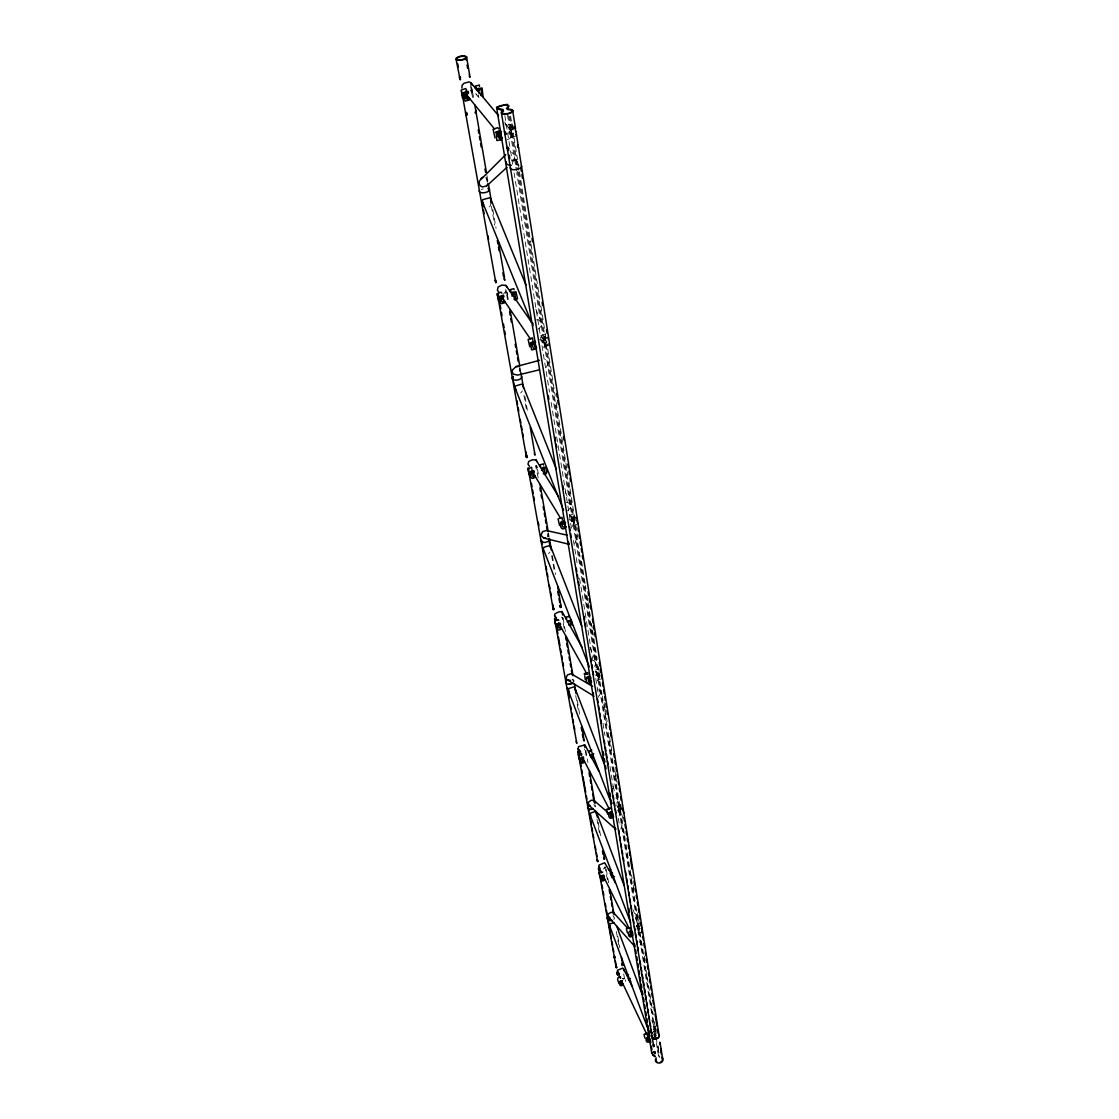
<?xml version="1.0" encoding="UTF-8"?>
<svg xmlns="http://www.w3.org/2000/svg" width="1119" height="1119" viewBox="0 0 1119 1119"><rect width="100%" height="100%" fill="white"/><g stroke="black" fill="none" stroke-linecap="round" stroke-linejoin="round"><path stroke-width="0.75" stroke-dasharray="5 3.75" d="M507.439 294.843L506.865 292.129L507.439 294.843L506.655 295.066L505.732 289.457M478.96 97.591L475.939 93.8M478.121 96.612L478.582 94.919M520.223 372.095L519.496 367.857M516.097 135.986L511.803 137.105C507.592 135.497 508.166 127.286 511.887 134.294L512.334 135.539M510.935 136.084L511.887 134.294M548.366 533.134L547.443 536.924M549.275 345.281L545.345 346.386L542.225 342.19L542.701 340.666L545.596 344.904L547.429 344.582M544.547 345.561L545.443 343.995M577.628 524.098L573.977 525.203C569.263 521.216 571.152 515.551 574.453 524.014M573.264 524.503L573.921 522.993L574.229 523.902M602.12 678.66L598.735 679.737L595.909 675.289L596.357 674.1L598.987 678.604L600.553 678.24M598.078 679.149L598.707 677.82L598.987 678.604M535.889 309.278L541.652 323.363L541.442 325.909L538.015 329.364M620.36 814.632L620.346 812.954L620.779 813.695M565.277 491.619L570.844 505.55L570.62 507.76L567.431 510.865M642.348 932.393L638.823 932.994C631.955 928.49 645.159 925.455 636.305 925.679L639.606 923.818M638.823 932.994L639.215 932.043M655.091 1037.089C650.391 1033.592 661.511 1031.103 653.356 1031.466L656.475 1029.704M589.951 647.244L596.035 662.812L594.637 666.476M472.652 92.569L472.022 89.548L472.652 92.569L471.798 92.779L470.805 86.792M471.798 92.779L470.763 90.289L472.022 89.548M612.708 786.125L617.996 799.917L616.667 803.19M637.089 922.028L633.326 909.943M651.762 1020.206L654.447 1027.41L653.216 1030.081M616.569 804.939L620.625 812.646L619.031 815.961M491.017 202.511L490.276 205.994L488.471 207.77M506.152 290.716L503.494 294.101M471.994 88.219L470.749 91.073M655.734 1031.033L656.182 1030.012M522.517 390.895L520.629 393.049M599.91 674.128L598.357 675.638L597.392 674.813L601.197 672.799M512.796 124.671L513.369 131.734M619.534 809.513L619.842 811.023L620.206 810.086M604.833 867.729L603.267 869.029M638.655 928.882L638.935 930.225L639.271 929.385M655.622 1034.767L656.042 1035.97L652.867 1029.648M511.131 130.699C505.438 127.846 511.299 122.614 513.299 128.769C509.732 132.196 509.313 128.237 505.242 123.719M513.271 161.542L514.88 156.212L511.761 152.128M544.953 339.533C545.387 343.001 541.68 337.672 542.617 336.176C546.729 333.336 545.485 345.072 543.107 340.638M575.18 518.824C571.305 523.902 570.047 509.928 574.634 517.719M546.436 367.396L547.96 362.78L545.149 359.395M598.357 675.638C591.028 667.47 603.854 671.092 596.819 674.743M574.816 543.484L576.271 539.442L573.711 536.602M655.762 1031.033L655.958 1032.711M621.115 808.771L620.975 804.617L617.045 806.365C618.275 807.974 620.164 803.064 620.975 808.408M599.364 695.822L600.749 692.241L597.056 688.954M543.652 347.687L545.512 342.932L539.526 333.686M620.807 828.927L622.136 825.71L619.968 823.668M572.438 526.517L574.201 522.349L569.613 514.6M640.46 945.191L640.977 943.317L638.963 941.555M658.923 1055.105L658.448 1055.721L516.74 172.606M597.322 681.065L598.987 677.359L595.616 671.33M619.968 809.289L619.576 805.75M638.152 934.743L639.383 933.274M548.492 553.639L550.058 552.059M506.865 292.129L505.69 292.688L505.872 293.779M507.327 139.791L509.942 138.336L511.621 135.805L511.915 132.867L510.74 130.308L508.418 128.811M657.119 1033.746L653.804 1034.39M640.334 928.35L636.809 928.952M622.696 808.45C617.17 809.694 617.66 808.352 620.583 813.625M618.261 810.66L621.493 809.652M595.63 670.029L599.015 668.952M599.952 674.799L595.909 675.289M562.158 617.101L563.095 618.359M576.551 517.356L572.9 518.461L572.466 519.51L573.529 520.503M575.362 520.433L571.739 521.524L571.012 520.839M536.099 465.672L536.463 467.966L537.19 467.756M546.925 341.91L543.009 343.029L542.225 342.19M545.68 334.091L541.75 335.21L541.288 336.399L544.785 340.945M548.03 337.434L544.086 338.553L543.68 339.91M512.152 160.339L515.901 159.513L517.817 161.346L519.188 169.962M511.677 160.884L515.873 160.283L516.88 162.675L515.355 163.975L517.02 165.108A4.826 2 -9.3 0 1 519.202 165.304M512.208 123.887L507.914 124.992L507.425 126.363L508.711 127.818M514.628 126.755L510.334 127.874L509.844 129.245L510.851 130.629M513.677 133.091L509.397 134.21L508.53 133.189M584.775 748.835L584.538 749.604M568.9 519.734L573.264 520.517M591.671 660.462L593.643 660.336L596.035 662.812M539.722 339.686L544.463 340.791M566.102 502.683L568.228 502.613L570.844 505.55M653.538 1026.599L655.44 1028.669L654.573 1031.62L655.86 1033.229M536.463 319.824L538.785 319.852L541.652 323.363M657.776 1050.028L658.783 1050.349M657.413 1050.713L659.273 1052.797M517.23 164.689L516.405 163.975L517.817 161.346M471.645 92.611L472.917 99.018M659.692 1057.343L658.629 1056.574M571.277 516.838L570.214 515.845L570.648 514.81L574.732 513.915L574.984 519.328M542.449 337.588L541.344 336.553M654.447 1035.942L655.888 1036.348M659.79 1056.826L659.161 1055.832M637.396 930.057L638.949 930.56M618.178 810.674L620.625 812.646M653.468 1026.193L654.447 1027.41M635.27 918.699L637.312 920.503M537.176 467.448L536.281 465.504M538.197 477.813L535.553 465.714M596.343 675.023L598.133 675.806M615.8 797.805L617.996 799.917M571.977 520.237L573.837 519.678L573.138 515.272M598.399 689.836L599.966 690.675M509.481 131.413C511.579 135.553 512.978 127.622 510.879 125.887M607.435 879.59L604.778 866.847M485.688 177.585L487.842 181.418M475.939 93.996L476.778 94.975M509.257 131.231L511.677 134.126M509.649 132.49L512.068 135.371M542.911 340.484L545.247 343.855M543.261 341.547L545.596 344.904M570.27 515.985L572.522 519.65M571.669 519.328L574.103 523.119M561.696 617.254L562.256 618.15M595.266 671.078L597.434 674.925M596.539 673.96L598.875 677.918M617.94 807.065L620.038 811.037M617.66 810.17L619.744 814.142M637.103 926.196L639.117 930.239M636.599 925.595L638.907 930.211M636.305 925.679L639.522 931.987M653.314 1031.396L655.846 1036.642M654.937 1026.235L656.042 1028.459M472.666 92.401L473.771 98.794M486.961 175.543L488.136 182.341M492.822 209.589L496.053 228.318M507.439 294.605L508.613 301.403M520.041 367.787L520.908 372.893M525.007 396.713L527.93 413.708M537.47 469.141L538.924 477.589M548.52 533.371L549.093 536.756M552.338 555.57L555.57 574.397M563.081 618.024L565.389 631.48M577.25 700.424L579.852 715.545M585.838 750.345L587.909 762.389M598.189 822.199L600.511 835.655M606.288 869.253L608.61 882.765M617.828 936.365L619.814 947.905M470.567 84.079L471.421 89.1M486.429 177.459L487.311 182.565M491.423 206.4L494.654 225.143M506.655 294.815L507.536 299.92M519.272 368.011L519.859 371.41M523.958 395.217L526.601 410.533M547.806 533.581L548.394 536.966M551.625 555.779L554.576 572.9M564.13 628.318L562.409 618.569M575.726 695.598L578.047 709.026M585.195 750.555L586.678 759.158M597 819.038L599.322 832.494M616.401 931.609L618.681 944.814M623.689 973.894L624.5 978.607M504.837 121.915L505.382 125.286M508.627 115.691L517.258 169.57M517.524 171.291L655.902 1035.69M656.182 1037.425L658.937 1054.644M507.55 115.313L516.46 170.885M504.823 115.593L510.25 149.191M510.53 150.869L511.621 157.597M511.887 159.276L512.698 164.311M514.083 172.899L549.485 392.042M551.149 402.392L564.815 486.947M565.095 488.667L571.781 530.084M573.446 540.435L577.068 562.871M579.586 578.397L592.678 659.497M595.742 678.478L598.819 697.459M603.001 723.35L604.106 730.245M604.386 731.98L604.945 735.421M609.967 766.487L611.072 773.383M611.352 775.117L612.471 782.013M612.75 783.748L613.869 790.643M618.317 818.255L619.436 825.151M510.6 116.082L513.803 136.196M514.069 137.875L517.551 159.667M519.468 171.683L530.728 242.361M531.007 244.082L539.806 299.249M540.897 306.144L545.023 332.007M545.289 333.728L546.114 338.903M546.394 340.624L555.192 395.79M556.283 402.686L567.823 475.085M568.928 481.981L569.753 487.157M570.033 488.877L575.516 523.356M575.795 525.077L576.9 531.973M577.166 533.707L577.726 537.148M581.572 561.29L585.139 583.698M585.419 585.419L585.964 588.86M587.069 595.756L587.881 600.931M588.16 602.651L590.356 616.443M591.461 623.339L592.287 628.514M592.552 630.235L597.224 659.553M598.329 666.434L599.155 671.61M599.434 673.33L599.98 676.785M604.106 702.648L604.931 707.809M605.197 709.544L606.302 716.44M606.568 718.16L607.127 721.601M609.589 737.127L612.065 752.639M615.086 771.592L615.912 776.768M616.191 778.488L616.737 781.943M620.318 804.351L621.688 812.967M621.968 814.702L622.514 818.143M631.578 875.03L632.123 878.485M633.228 885.381L634.053 890.542M637.62 912.964L638.445 918.126M638.725 919.86L639.271 923.301M644.488 956.06L645.313 961.221M509.691 116.32L518.293 170.2M518.573 171.92L602.008 694.242M602.288 695.976L606.974 725.28M608.079 732.176L617.436 790.783M617.716 792.504L618.807 799.4M619.087 801.12L623.213 826.983M623.493 828.703L624.318 833.879M624.598 835.599L625.703 842.495M625.969 844.216L635.606 904.558M635.886 906.278L639.746 930.407M640.012 932.141L641.117 939.037M641.397 940.757L645.803 968.341M646.083 970.061L646.908 975.236M647.174 976.957L648.279 983.853M648.558 985.573L651.034 1001.085M651.314 1002.82L652.405 1009.716M652.685 1011.436L653.23 1014.877M654.335 1021.773L655.958 1032.124M658.168 1045.901L658.713 1049.356M536.896 466.063L537.064 467.183M605.225 867.001L605.393 867.757M612.918 915.832A3.147 2.35 -10 0 1 613.967 917.972M622.458 978.803A3.049 2.364 -10.1 0 1 623.87 979.223M614.583 918.014A3.777 2.825 -10 0 1 613.744 919.412M622.57 978.342A3.651 2.825 -10.1 0 1 624.262 978.845M625.339 979.978A3.651 2.825 -10.1 0 1 625.493 981.433M481.24 189.629A4.364 1.832 -9.7 0 1 483.142 188.859M572.117 679.597A3.539 2.28 -9.9 0 1 573.236 681.653M572.578 679.205A4.252 2.728 -9.9 0 1 573.921 681.681M595.308 805.386A4 2.784 -9.9 0 1 595.448 806.813M593.727 804.673A3.329 2.322 -9.9 0 1 594.804 806.785"/><path stroke-width="1.5" d="M596.371 814.17L595.881 811.331L590.231 813.205L590.734 816.045M507.564 150.603L508.222 150.268L507.103 147.568L653.734 1046.685L653.006 1045.146M504.949 134.518L504.487 131.552L507.103 147.778M497.941 297.234L497.521 294.717L526.559 457.629L525.832 455.321M498.64 128.839L497.773 127.622L493.087 129.314L495.004 137.945M496.179 282.464L495.843 280.156M501.844 293.136L501.088 292.157L496.962 293.682L498.64 300.801M615.674 965.949L616.261 967.879L598.497 868.288L598.735 870.022M614.009 956.521L614.247 958.172M558.829 620.374L558.185 619.66L554.632 621.073L555.933 626.43M532.826 325.853L533.036 323.293M461.881 88.051L462.119 85.226L464.035 83.24L469.211 81.897L471.099 82.946L498.626 115.83M602.665 872.107L598.973 872.876L600.036 877.058M610.554 808.631L609.953 808.016L606.498 809.443L607.645 814.198M655.021 1056.798L652.755 1055.147L651.748 1052.419M652.503 1053.161L652.964 1052.308M501.242 132.783L500.962 135.735L502.151 138.294L497.801 132.979M475.687 109.984L476.134 112.795L474.862 105.186M593.28 694.633L593.504 692.745M596.945 859.784L597.588 861.658L577.852 751.017L578.117 752.863M611.142 800.547L611.659 803.666M495.046 280.365L495.815 282.799L461.867 92.15L462.916 94.094L462.357 95.045M557.094 620.234L554.604 615.744L554.856 613.855L558.619 611.939L562.018 611.617L582.174 647.439M562.605 615.044L562.018 611.617M634.641 944.1L635.074 946.786L608.372 916.741L607.925 914.181L610.764 912.419L613.268 912.349L627.927 928.476M581.195 755.017L577.991 748.821L578.635 746.625L584.943 744.96L588.16 750.919M648.195 1029.634L648.419 1028.263M601.728 872.792L598.679 866.638L598.945 865.127L604.694 862.791L609.03 870.316M613.674 816.814L612.541 815.345L612.834 813.639M483.576 204.511L482.331 201.644L482.723 199.658L490.178 197.657L525.972 285.023M620.08 977.88L617.394 970.313L622.835 968.061L626.976 975.446M623.759 970.621L624.01 969.264M632.822 935.554L632.627 932.547M649.705 1038.572L650.391 1041.062M543.316 548.939L543.666 547.415L545.261 546.869L550.086 545.457L550.674 546.576L581.726 626.122M568.97 691.836L568.41 688.633L574.411 686.716L604.036 763.508M465.966 91.226L466.427 89.534L465.574 88.541L461.126 90.135L462.525 98.15L467.127 97.423C467.588 93.548 466.385 95.688 464.539 96.724M532.742 340.19L532.42 337.826L528.126 339.449L529.777 346.764M535.525 342.204C534.966 345.393 529.413 339.197 533.553 348.513C538.071 349.212 532.308 340.568 532.854 344.68M496.57 107.34L507.061 104.291L509.005 106.025L507.522 108.571L508.376 109.256A5.903 2.294 -9.3 0 1 512.418 111.858A5.903 2.294 -9.3 0 1 503.858 114.082A5.903 2.294 -9.3 0 1 502.795 110.697L497.885 108.893L496.57 107.34L651.706 1052.909M531.917 469.323L531.623 467.322L527.804 468.805L529.273 474.946M576.117 741.365L576.803 743.394L554.562 618.611L554.842 620.583M562.298 519.426L562.032 517.384L558.059 518.936L559.5 525.217M610.079 926.462L609.631 923.93L614.317 922.685M532.77 473.91L532.364 471.952L530.588 473.533M587.853 674.337L587.629 672.575L584.23 673.652L584.58 674.603M590.426 677.163C584.901 678.044 592.063 687.122 588.734 677.946M581.712 754.863L581.502 753.325L578.159 754.682L579.334 759.395M563.137 524.112L562.745 522.125L560.871 523.762M565.808 526.755L565.375 527.79C560.087 532.882 557.933 519.454 564.27 521.062C565.822 523.734 563.864 522.419 562.311 522.699C560.661 530.616 568.396 526.238 562.521 522.083M548.044 338.861L548.03 337.434M543.414 465.056L543.4 463.853L539.904 464.889L540.309 466.847M647.216 1034.292L647.062 1033.075L643.998 1034.376L644.936 1038.11M602.903 876.079L603.253 875.338M608.918 869.281L611.254 874.387L610.792 873.044M514.097 289.723L513.775 288.646L510.012 289.695L510.46 291.961M487.8 183.852L486.793 185.838L482.457 186.985L480.303 185.852L479.17 183.656L479.436 180.914L505.788 154.562M626.906 974.677L627.158 975.866M628.724 978.482L628.976 979.671L630.389 978.524M468.469 97.353C467.882 103.633 462.119 92.359 467.252 92.653C467.588 95.786 469.63 91.912 467.728 91.157L463.252 92.751L465.168 101.116L469.281 100.053L469.728 98.738L466.329 94.723M476.051 88.807L476.19 87.226M499.773 135.455L498.473 134.028L498.319 135.651M498.473 134.028C506.292 149.191 490.29 127.65 500.529 133.301M576.831 518.307L576.998 517.579M502.837 298.605C500.962 295.598 502.543 299.92 500.039 299.235M503.802 300.521C503.186 306.06 498.109 296.311 502.725 296.521C503.004 299.207 504.921 295.822 503.186 295.206L499.06 296.759L500.725 303.878L504.501 302.829L504.935 301.682L501.704 297.444M510.712 292.003L510.851 290.646M656.321 1057.959L656.238 1058.112A3.819 3.105 -8.8 0 0 656.769 1062.477A3.819 3.105 -8.8 0 0 662.126 1061.763A3.819 3.105 -8.8 0 0 661.581 1057.399M534.183 475.295C533.567 480.219 529.049 471.7 533.245 471.854C533.483 474.162 535.274 471.183 533.679 470.693C527.539 469.141 529.763 482.135 534.812 477.281L535.176 476.134L532.14 471.924M540.533 466.889L540.519 465.91M558.633 623.675C563.808 629.046 556.758 630.277 558.507 623.856M566.466 618.989L566.62 617.94M478.918 93.059L478.359 88.429M481.1 95.675C482.974 81.743 476.218 96.066 477.449 88.695L482.051 87.967L483.044 96.542M583.796 760.584L582.216 761.857L581.642 758.542L583.628 758.57L583.419 757.017C578.159 755.731 579.992 766.501 584.3 762.095L582.509 758.122M593.727 753.66L590.286 755.479C594.874 753.87 593.35 763.298 590.203 755.605M612.359 815.597L610.722 816.912L610.177 813.555L612.219 813.555L612.023 812.002C606.624 810.674 608.4 821.738 612.876 817.136L613.268 816.297L610.988 812.94M604.19 878.667L604.764 879.856C600.749 884.066 599.071 874.163 603.98 875.352L604.162 876.723L602.302 876.75L602.987 879.758L604.288 879.198L603.057 875.995M611.254 874.387L612.569 873.142M549.275 345.281L548.856 343.981M631.899 934.505C625.885 939.135 633.046 930.77 631.62 931.316C626.472 930.197 628.249 940.212 632.361 935.848L630.57 931.805M622.556 983.573C617.45 987.35 623.409 980.426 622.29 980.734C617.576 979.726 619.283 988.748 622.989 984.762L621.367 981.027M543.037 469.686L541.47 470.33M649.23 1039.985C643.901 1043.803 650.153 1036.851 648.992 1037.145C644.292 1036.012 645.747 1045.342 649.649 1041.174L647.943 1037.271M565.487 522.573L564.899 525.161L565.85 526.979L563.151 522.517M568.774 621.381L568.466 622.556L567.515 621.73L571.18 619.786M572.145 625.549L571.431 620.597M585.657 674.267L587.181 673.624M588.021 677.527L586.482 678.17M590.916 677.834L590.342 680.128L591.573 681.835M602.12 678.66L601.379 675.149M579.726 754.835L581.39 754.919M608.107 809.569L609.533 808.953M609.393 869.939L610.694 869.379M613.24 876.149L611.771 876.653L610.289 873.547M642.348 932.393L642.068 931.665M627.339 975.264L628.57 974.733M645.411 1034.404L646.684 1033.844M506.501 133.944L505.858 134.28L505.578 132.238M486.793 185.838L506.963 167.318M503.97 277.904L504.935 280.282L504.151 279.009M648.237 1027.941L647.747 1028.809L649.999 1032.222M568.662 624.836C571.431 628.025 571.655 617.744 567.305 621.982M620.499 978.272L620.486 976.929C615.94 975.824 617.31 984.944 621.185 980.957M480.974 178.439L483.142 177.096M539.526 360.304L516.041 366.612L512.544 369.843L512.278 372.081L513.285 374.082L517.51 375.117L539.344 369.843M482.331 201.644L531.441 322.426M506.417 161.849C504.179 163.626 509.579 165.836 511.383 165.304M641.677 928.56L641.635 927.861M622.765 809.247L622.696 808.45M569.249 617.128L569.165 616.233L565.906 617.254L566.256 618.961M514.768 128.167L514.628 126.755M479.491 86.401L479.352 85.044L475.267 86.093L474.806 87.408L475.799 88.737M629.773 981.755L630.864 981.363M601.127 875.981L602.288 875.576M611.561 877.548L614.429 876.569M589.377 751.562L590.804 751.227M589.993 755.129L591.224 754.724M591.783 749.982L588.356 751.786L591.168 756.178M557.164 625.143C558.815 623.535 561.85 626.15 560.171 623.227C554.506 621.8 556.521 633.606 561.178 628.976L560.605 627.255M544.254 474.498C548.953 475.002 546.59 463.504 541.974 468.246L542.379 470.204L542.743 469.043L544.38 468.735L545.107 473.043L543.316 473.575M513.887 299.053L515.593 298.395L514.74 293.402L512.978 293.696L512.838 295.066L511.705 293.905L512.138 292.744L515.915 291.695L517.538 298.829L514.684 300.018M511.761 295.989L513.453 295.332L512.894 292.017M501.662 139.735L496.836 140.518L496.318 133.175L495.451 132.21L500.151 130.503L501.018 131.524M562.256 506.907L514.978 387.65L515.369 385.985L522.279 383.999L556.297 469.071M577.586 523.077L576.775 520.055M583.377 738.932L584.188 740.988L583.503 739.659M552.618 607.575L553.304 609.785L528.042 467.938L528.895 469.602M553.304 607.365L552.674 604.162M567.263 535.176L546.338 530.532L542.603 531.651L540.897 535.33L543.722 538.057L569.123 544.296M543.261 548.828L589.265 666.826M570.508 680.436L566.815 679.541L565.948 677.946L567.585 674.855L571.082 673.75L592.678 686.381M543.722 538.057L545.792 538.015M516.041 366.612L518.027 366.64M590.175 680.534L590.734 682.282C585.894 687.122 583.936 674.967 589.769 676.436L590.44 677.023M475.141 112.823L475.099 112.124M467.224 115.103L466.399 112.557M465.924 115.271L465.56 112.781M515.076 128.797L516.041 131.846L515.453 131.133M517.593 144.813L518.587 147.932L517.454 145.834M564.745 525.762L565.752 526.615M621.521 963.893L622.08 964.732M533.008 343.281L534.169 344.456M535.316 346.652L536.477 347.827L536.015 349.016L531.595 349.869L530.42 342.82L534.728 341.183L535.525 342.022M651.999 1032.907L649.985 1032.236M500.85 136.924L502.081 138.183M627.395 932.826L626.374 928.63L630.193 927.693L629.619 928.77L629.214 928.113M608.358 812.954L593.993 800.407L591.294 800.253L588.328 802.281L588.818 805.162L615.87 829.417L615.156 828.06M599.896 867.98L598.679 866.638M655.454 1056.35L653.342 1054.937M585.209 679.499L584.789 675.876M556.017 617.534L554.604 615.744M609.939 917.594L608.372 916.741M529.525 466.315L527.986 464.217L528.686 461.462L532.224 459.867L535.917 459.825L558.689 496.836M588.818 805.162L590.175 805.904M499.102 292.605L497.396 290.143L498.123 287.01L501.913 285.065L505.914 285.415L531.609 322.328M623.773 812.967L622.682 809.401M566.815 679.541L594.063 696.2M579.152 752.919L578.621 751.534M619.492 973.754L617.142 971.67M580.663 751.395L577.991 748.821M603.77 859.014L603.673 857.727M598.189 861.448L597.686 860.077M469.379 74.26L470.022 77.295L469.197 76.078M460.58 77.295L460.035 76.638L460.538 79.505M466.301 112.404L467.322 114.138M508.683 150.547L508.012 147.33L508.921 148.701M662.742 1058.644L660.923 1049.23L661.539 1051.203M515.621 134.448L516.474 135.413M534.49 452.649L535.022 455.139L534.267 453.824M560.871 605.225L561.192 607.323L557.64 586.384M560.032 605.253L560.507 607.533L559.794 606.218M555.667 619.129L555.192 618.415L555.528 620.374M604.274 857.532L604.54 859.294L603.113 850.804M498.71 131.566L500.291 133.497M465.21 93.157L494.542 128.993M622.57 963.935L622.821 965.571L621.451 957.388M615.002 957.207L614.583 956.325L614.821 957.962M616.261 966.145L616.835 967.683L616.345 966.326M653.944 1046.363L653.594 1044.67M655.077 1053.301L654.685 1051.482L655.342 1052.853M501.913 295.654L503.312 297.696M533.301 341.491L534.84 343.743M501.354 296.507L530.644 339.365M532.602 342.218L536.505 347.939L535.455 345.785M532.518 471.952L560.451 518.055M621.618 964.48L622.094 965.263M654.237 1045.887L653.552 1044.475M558.759 623.227L587.055 674.197M588.678 677.135L591.21 681.681M590.594 755.549L598.707 770.991M535.917 459.825L536.84 461.601M582.803 758.109L609.337 809.163M610.946 812.254L612.541 815.345M613.268 912.349L613.785 913.398M610.568 873.379L615.156 882.597M505.914 285.415L506.949 287.499M630.291 930.127L631.62 932.826M603.239 875.869L629.06 928.211M630.57 931.302L632.095 934.379M593.993 800.407L594.553 801.638M627.325 975.88L632.151 986.287M628.193 978.635L629.396 981.167M568.242 541.876L569.109 543.708M621.549 980.985L646.488 1033.746M647.062 1034.418L648.978 1038.488M562.689 508.012L563.57 509.886M471.099 82.946L472.246 85.408M516.111 390.167L514.978 387.65M572.285 674.365L572.9 675.736M553.723 608.079L553.989 609.575L553.443 608.19M526.993 455.713L527.287 457.419L526.727 456.048M568.018 689.836L609.757 799.19M624.08 885.479L596.357 812.086L597.322 817.15M589.853 814.254L630.682 922.797M616.597 925.959L642.068 994.204M609.254 924.826L647.132 1026.78M459.308 77.253L460.133 79.813L456.09 59.419M457.797 64.007L458.37 67.21M482.303 203.49L482.904 206.903M483.506 210.302L484.093 213.715M487.982 235.857L488.583 239.256M498.584 295.794L498.333 294.717M500.221 305.529L500.822 308.928M501.424 312.341L502.025 315.74M503.508 324.244L504.109 327.657M504.711 331.056L505.312 334.455M513.677 382.111L514.278 385.509M516.964 400.812L517.565 404.211M518.153 407.61L518.754 411.023M520.251 419.513L520.839 422.912M521.44 426.325L522.041 429.724M522.643 433.123L523.23 436.522M525.916 451.824L526.517 455.223M529.385 471.533L529.972 474.918M531.469 483.366L532.057 486.751M532.644 490.122L533.245 493.507M533.833 496.892L534.434 500.263M538.295 522.237L538.882 525.608M542.155 544.24L541.554 540.827A3.777 2.182 -9.8 0 0 542.603 541.666M542.757 547.667L543.358 551.094M546.058 566.494L546.659 569.921M547.261 573.348L547.862 576.775M549.373 585.335L549.975 588.748M550.576 592.175L551.177 595.602M556.115 623.745L556.702 627.102M557.304 630.473L557.891 633.83M558.479 637.201L559.962 645.607M560.549 648.964L561.137 652.335M561.738 655.692L562.325 659.063M562.913 662.42L563.5 665.791M567.347 687.639L567.934 690.996M568.522 694.353L569.109 697.724M570.592 706.117L571.18 709.474M571.767 712.831L572.355 716.188M572.942 719.545L573.529 722.902M574.131 726.259L574.718 729.616M579.964 759.535L581.181 766.403M581.782 769.844L582.384 773.285M582.985 776.726L585.713 792.196M586.314 795.637L586.915 799.078M587.517 802.505L588.118 805.946M588.426 807.666L589.014 811.037M589.601 814.394L590.203 817.751M590.79 821.122L591.378 824.479M591.965 827.85L592.566 831.207M593.154 834.564L593.741 837.935M595.224 846.342L595.812 849.699M596.399 853.07L596.986 856.427M600.819 878.261L601.421 881.646M602.008 885.017L602.609 888.402M603.197 891.773L603.798 895.158M605.281 903.592L605.869 906.977M606.456 910.348L607.058 913.733M611.422 938.589L607.939 918.797A3.147 2.35 -10 0 1 607.827 917.58M611.995 941.876L612.583 945.177M613.156 948.478L613.744 951.779M615.394 961.235L615.968 964.508M617.464 972.691L618.052 974.621L617.464 972.887M466.539 56.775L469.574 74.427M476.148 112.627L486.387 172.144M488.43 184.048L491.647 202.777M498.389 241.956L504.543 277.722M510.082 309.921L519.748 366.081M520.908 372.893L523.552 388.209M530.28 427.318L534.658 452.831M540.085 484.359L548.226 531.679M551.443 550.422L549.387 538.435A4.532 2.616 -9.8 0 1 545.345 542.351A4.532 2.616 -9.8 0 1 540.729 539.68M566.256 636.529L572.914 675.219M574.355 683.625L576.089 693.71M581.866 727.294L583.894 739.058M589.391 770.977L595 803.666M609.771 889.521L614.135 914.866M584.356 744.722L584.803 747.268M465.672 56.999L466.231 60.202M467.057 65.014L467.616 68.231M478.233 129.846L478.82 133.245M479.408 136.658L479.995 140.057M480.569 143.456L481.156 146.855M484.975 168.969L485.562 172.368M497.298 240.459L497.885 243.872M498.473 247.285L499.06 250.684M502.865 272.826L503.452 276.239M509.593 311.837L510.18 315.236M510.768 318.649L511.355 322.048M515.16 344.176L515.747 347.575M516.335 350.988L516.922 354.387M517.51 357.8L518.097 361.199M539.945 487.954L540.519 491.325M541.106 494.71L541.694 498.095M543.149 506.543L543.722 509.928M544.31 513.299L544.897 516.684M545.471 520.069L546.058 523.44M546.645 526.825L547.219 530.21M548.981 540.365L550.156 547.219M557.822 591.741L558.423 595.154M559.01 598.581L559.598 602.008M565.585 636.739L566.158 640.096M566.746 643.467L567.319 646.838M567.906 650.195L568.48 653.566M569.067 656.923L569.641 660.294M570.228 663.651L570.802 667.022M571.375 670.379L571.963 673.75M581.223 727.504L581.81 730.861M582.384 734.232L582.957 737.589M589.056 772.907L589.643 776.348M590.231 779.789L590.832 783.23M591.419 786.671L592.021 790.112M592.608 793.553L594.091 802.141M602.512 850.999L603.085 854.37M609.184 889.731L609.771 893.102M610.345 896.487L610.932 899.872M611.506 903.243L612.093 906.628M612.68 909.999L613.254 913.384M603.211 751.744L603.77 755.185M604.344 758.64L604.903 762.081M605.463 765.522L606.036 768.963M609.981 793.077L610.54 796.532M611.1 799.973L611.673 803.414M628.864 908.488L629.424 911.929M635.62 949.821L636.193 953.262M636.753 956.703L637.312 960.158M637.886 963.599L638.445 967.04M639.005 970.495L639.578 973.936M640.138 977.377L640.697 980.817M641.271 984.272L641.83 987.713M642.39 991.154L642.949 994.609M643.523 998.05L644.082 1001.491M644.642 1004.932L645.215 1008.387M645.775 1011.828L646.334 1015.269M646.908 1018.71L647.467 1022.165M648.027 1025.605L648.586 1029.046M649.132 1032.501L649.691 1035.942M650.251 1039.383L650.824 1042.824M651.384 1046.279L651.943 1049.72M509.271 155.289L509.802 158.576M548.31 395.874L548.869 399.329M555.024 437.235L555.583 440.676M556.143 444.131L556.702 447.572M562.843 485.478L563.403 488.933M569.557 526.839L570.117 530.28M570.676 533.735L571.236 537.176M576.271 568.2L576.831 571.641M577.39 575.082L577.95 578.537M578.509 581.978L579.069 585.433M584.104 616.443L584.664 619.884M585.223 623.339L585.783 626.78M590.804 657.804L591.364 661.245M591.923 664.7L592.483 668.141M593.042 671.582L593.602 675.037M597.518 699.151L598.078 702.606M598.637 706.047L599.197 709.502M599.756 712.943L600.316 716.384M600.875 719.839L601.435 723.28M604.232 740.512L604.792 743.953M605.351 747.408L605.911 750.849M606.47 754.304L607.03 757.745M607.589 761.186L608.149 764.641M612.065 788.769L612.625 792.21M613.184 795.651L613.744 799.106M614.303 802.547L614.863 805.988M615.422 809.443L615.982 812.884M618.765 830.116L619.325 833.571M619.884 837.012L620.444 840.453M621.003 843.908L621.563 847.349M622.122 850.79L622.682 854.245M623.241 857.686L623.801 861.14M625.479 871.477L626.039 874.918M626.598 878.373L627.158 881.814M627.717 885.255L628.277 888.71M628.836 892.151L629.396 895.606M629.955 899.047L630.515 902.487M631.074 905.942L631.634 909.383M632.193 912.824L632.753 916.279M633.312 919.72L633.872 923.175M634.431 926.616L634.991 930.057M635.55 933.512L636.11 936.953M636.669 940.408L637.229 943.849M637.788 947.289L638.348 950.744M640.026 961.081L640.586 964.522M641.145 967.977L641.705 971.418M642.264 974.859L642.824 978.314M643.383 981.755L643.943 985.21M644.502 988.65L645.048 992.091M645.607 995.546L646.167 998.987M646.726 1002.442L647.286 1005.883M647.845 1009.324L648.405 1012.779M648.964 1016.22L649.524 1019.675M650.083 1023.116L650.643 1026.557M651.202 1030.012L651.762 1033.452M501.466 113.131L504.487 131.748M512.628 110.249L515.579 128.923M516.013 131.622L518.111 144.952M518.559 147.708L658.951 1034.529A3.875 3.105 -8.8 0 1 655.72 1038.908A3.875 3.105 -8.8 0 1 651.51 1035.523A3.875 3.105 -8.8 0 0 655.72 1038.908A3.875 3.105 -8.8 0 0 658.923 1034.529M661.301 1049.552L659.804 1042.223L660.434 1044.265M520.783 167.724L521.342 171.179M521.888 174.62L522.433 178.075M532.001 238.403L532.546 241.844M542.114 302.172L542.673 305.627M546.492 329.755L547.037 333.196M556.619 393.524L557.164 396.979M557.71 400.42L558.255 403.875M563.458 436.62L564.004 440.075M567.823 464.203L568.368 467.644M568.928 471.099L569.473 474.54M570.019 477.995L570.564 481.436M577.95 527.972L578.495 531.427M579.041 534.868L579.586 538.323M580.132 541.764L580.677 545.219M581.223 548.66L581.768 552.115M582.328 555.556L582.873 558.996M588.062 591.755L588.608 595.196M589.154 598.651L589.699 602.092M590.259 605.547L590.804 608.988M592.441 619.339L592.986 622.779M593.532 626.22L594.077 629.675M594.623 633.116L595.182 636.571M599.28 662.42L599.826 665.875M600.371 669.316L600.917 672.771M602.554 683.108L603.113 686.548M603.659 690.003L604.204 693.444M604.75 696.899L605.295 700.34M605.841 703.795L606.386 707.236M606.932 710.691L607.477 714.132M609.393 726.203L609.939 729.644M610.484 733.099L611.044 736.54M613.771 753.772L614.317 757.227M614.863 760.668L615.408 764.123M615.954 767.564L616.513 771.019M617.059 774.46L617.604 777.915M618.15 781.356L618.695 784.811M619.241 788.252L619.786 791.692M620.611 796.868L621.157 800.323M623.884 817.555L624.444 820.996M624.989 824.451L625.535 827.892M626.081 831.347L626.626 834.788M627.172 838.243L627.717 841.684M628.263 845.139L628.808 848.58M629.354 852.035L629.913 855.476M630.459 858.916L632.095 869.267M634.011 881.324L634.557 884.779M635.102 888.22L635.648 891.675M636.193 895.116L636.739 898.571M637.284 902.012L637.844 905.467M638.389 908.908L638.935 912.363M639.481 915.804L640.026 919.259M640.572 922.699L641.117 926.14M641.663 929.595L642.208 933.036M642.754 936.491L643.313 939.932M643.859 943.387L644.404 946.828M645.215 952.003L645.775 955.444M646.32 958.899L646.866 962.34M647.411 965.795L647.957 969.236M648.502 972.691L649.048 976.132M649.593 979.587L650.139 983.028M650.685 986.468L651.244 989.923M651.79 993.364L652.335 996.819M652.881 1000.26L653.426 1003.715M653.972 1007.156L654.517 1010.611M655.063 1014.052L656.979 1026.123M657.524 1029.564L658.07 1033.019M661.399 1054.154L660.728 1049.93M574.942 687.625L574.97 689.919M490.933 199.336L491.017 202.511M659.609 1042.936L659.79 1044.013M521.426 165.766A5.777 2.392 -9.3 0 1 516.167 169.598A5.777 2.392 -9.3 0 1 510.39 167.416M656.475 1038.194A3.231 2.588 -8.8 0 1 652.321 1036.893A3.231 2.588 -8.8 0 0 656.447 1038.208M521.496 376.306A4.854 2.448 -9.8 0 1 519.104 379.551A4.854 2.448 -9.8 0 1 513.075 379.607A4.854 2.448 -9.8 0 1 513.397 376.376M513.075 378.712A4.056 2.042 -9.8 0 1 513.006 377.649M662.154 1058.868A3.189 2.588 -8.8 0 1 660.308 1062.309M657.161 1062.057A3.189 2.588 -8.8 0 1 656.042 1059.679M610.331 920.154A3.147 2.35 -10 0 1 608.862 919.734M612.149 920.364A3.777 2.825 -10 0 1 608.456 920.126A3.777 2.825 -10 0 1 607.211 917.552M619.576 983.517A3.651 2.825 -10.1 0 1 618.513 982.384M487.912 188.356A5.231 2.21 -9.7 0 1 488.653 191.111A5.231 2.21 -9.7 0 1 482.261 192.804A5.231 2.21 -9.7 0 1 479.338 190.65M488.485 189.363A4.364 1.832 -9.7 0 1 488.541 190.328M572.942 683.052A4.252 2.728 -9.9 0 1 567.906 684.199A4.252 2.728 -9.9 0 1 565.668 681.415M570.9 683.611A3.539 2.28 -9.9 0 1 569.081 683.863M566.452 682.604A3.539 2.28 -9.9 0 1 566.354 681.429M592.846 809.177A4 2.784 -9.9 0 1 588.958 808.981A4 2.784 -9.9 0 1 587.657 806.435M592.636 808.757A3.329 2.322 -9.9 0 1 590.93 808.981M616.891 972.901L617.478 974.817L616.891 972.901M508.082 106.263L506.473 108.599L508.152 109.662A4.924 1.916 -9.3 0 1 511.523 111.83A4.924 1.916 -9.3 0 1 504.389 113.676A4.924 1.916 -9.3 0 1 503.508 110.865L503.088 109.466L498.808 108.655C495.437 105.34 504.865 105.088 507.019 105.032L508.082 106.263M654.839 1053.622L654.097 1051.692L654.839 1053.622M458.161 59.769A4.588 1.665 -9.7 0 0 465.714 57.866A4.588 1.665 -9.7 0 0 460.091 56.663A4.588 1.665 -9.7 0 0 458.161 59.769M457.531 60.104A5.497 1.986 -9.7 0 0 466.581 57.81A5.497 1.986 -9.7 0 0 459.839 56.384A5.497 1.986 -9.7 0 0 457.531 60.104"/></g></svg>
